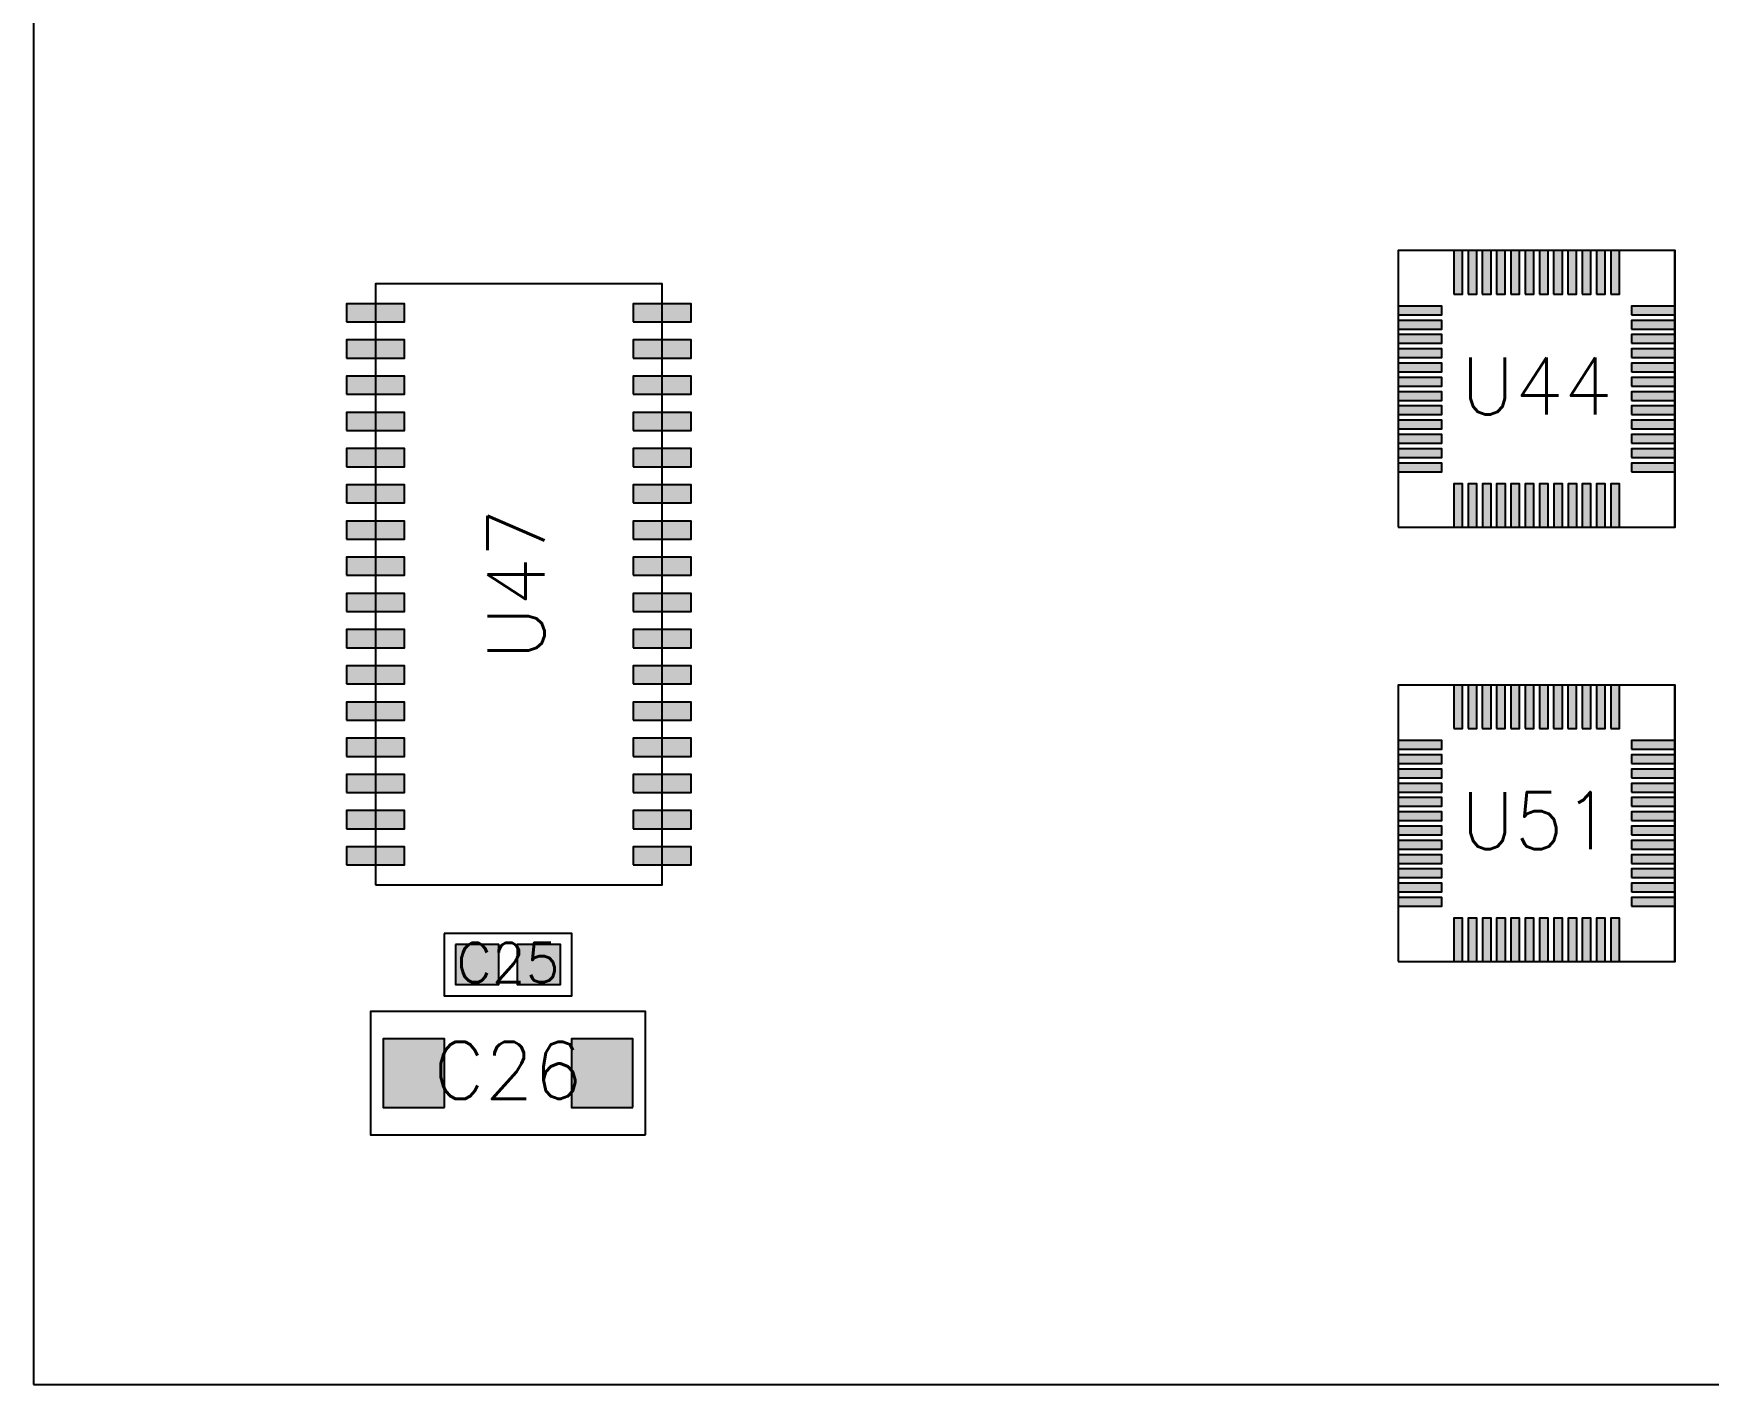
# Model space of a CAD drawing. Header units: millimetres. Extents: x 0 to 245, y 0 to 220.
# Drawn here: x 0 to 58.7, y 0 to 47.4 of the extents above; entities that cross this region are included whole.
import ezdxf

# ---------------------------------------------------------------- set-up
doc = ezdxf.new("R2010")
doc.units = ezdxf.units.MM
for name, color, linetype in [('Board', 255, 'Continuous'), ('PcbOutLine', 255, 'Continuous'), ('T_SMDOutline_InBom', 5, 'Continuous'), ('T_SMDText_InBom', 8, 'Continuous'), ('Top-InBomParts-SMD-0', 10, 'Continuous'), ('Top-InBomSMDPins-all', 5, 'Continuous'), ('Top-InBomSMDPinsPad-all', 5, 'Continuous')]:
    doc.layers.add(name, color=color, linetype=linetype)
doc.styles.get("Standard").update_dxf_attribs({"font": 'txt', "bigfont": 'gbcbig.shx'})

msp = doc.modelspace()

# ---------------------------------------------------------------- hatches: boundary and pattern name
at = {"layer": 'Top-InBomSMDPinsPad-all'}
for points in [[(49.7995, 38.2521), (50.1043, 38.2521), (50.1043, 39.7761), (49.7995, 39.7761), (49.7995, 38.2521)], [(50.2999, 38.2521), (50.6047, 38.2521), (50.6047, 39.7761), (50.2999, 39.7761), (50.2999, 38.2521)], [(50.8003, 38.2521), (51.1051, 38.2521), (51.1051, 39.7761), (50.8003, 39.7761), (50.8003, 38.2521)], [(51.3006, 38.2521), (51.6054, 38.2521), (51.6054, 39.7761), (51.3006, 39.7761), (51.3006, 38.2521)], [(51.801, 38.2521), (52.1058, 38.2521), (52.1058, 39.7761), (51.801, 39.7761), (51.801, 38.2521)], [(52.3014, 38.2521), (52.6062, 38.2521), (52.6062, 39.7761), (52.3014, 39.7761), (52.3014, 38.2521)], [(52.8013, 38.2521), (53.1061, 38.2521), (53.1061, 39.7761), (52.8013, 39.7761), (52.8013, 38.2521)], [(53.3016, 38.2521), (53.6064, 38.2521), (53.6064, 39.7761), (53.3016, 39.7761), (53.3016, 38.2521)], [(53.802, 38.2521), (54.1068, 38.2521), (54.1068, 39.7761), (53.802, 39.7761), (53.802, 38.2521)], [(54.3024, 38.2521), (54.6072, 38.2521), (54.6072, 39.7761), (54.3024, 39.7761), (54.3024, 38.2521)], [(54.8028, 38.2521), (55.1076, 38.2521), (55.1076, 39.7761), (54.8028, 39.7761), (54.8028, 38.2521)], [(55.3032, 38.2521), (55.608, 38.2521), (55.608, 39.7761), (55.3032, 39.7761), (55.3032, 38.2521)], [(10.9731, 37.2742), (13.0051, 37.2742), (13.0051, 37.9092), (10.9731, 37.9092), (10.9731, 37.2742)], [(21.0309, 37.2742), (23.0629, 37.2742), (23.0629, 37.9092), (21.0309, 37.9092), (21.0309, 37.2742)], [(47.8539, 37.5232), (49.3779, 37.5232), (49.3779, 37.828), (47.8539, 37.828), (47.8539, 37.5232)], [(56.0321, 37.5232), (57.5561, 37.5232), (57.5561, 37.828), (56.0321, 37.828), (56.0321, 37.5232)], [(47.8539, 37.0228), (49.3779, 37.0228), (49.3779, 37.3276), (47.8539, 37.3276), (47.8539, 37.0228)], [(56.0321, 37.0228), (57.5561, 37.0228), (57.5561, 37.3276), (56.0321, 37.3276), (56.0321, 37.0228)], [(10.9731, 36.0042), (13.0051, 36.0042), (13.0051, 36.6392), (10.9731, 36.6392), (10.9731, 36.0042)], [(21.0309, 36.0042), (23.0629, 36.0042), (23.0629, 36.6392), (21.0309, 36.6392), (21.0309, 36.0042)], [(47.8539, 36.5224), (49.3779, 36.5224), (49.3779, 36.8272), (47.8539, 36.8272), (47.8539, 36.5224)], [(56.0321, 36.5224), (57.5561, 36.5224), (57.5561, 36.8272), (56.0321, 36.8272), (56.0321, 36.5224)], [(47.8539, 36.022), (49.3779, 36.022), (49.3779, 36.3268), (47.8539, 36.3268), (47.8539, 36.022)], [(47.8539, 35.5216), (49.3779, 35.5216), (49.3779, 35.8264), (47.8539, 35.8264), (47.8539, 35.5216)], [(56.0321, 36.022), (57.5561, 36.022), (57.5561, 36.3268), (56.0321, 36.3268), (56.0321, 36.022)], [(56.0321, 35.5216), (57.5561, 35.5216), (57.5561, 35.8264), (56.0321, 35.8264), (56.0321, 35.5216)], [(10.9731, 34.7342), (13.0051, 34.7342), (13.0051, 35.3692), (10.9731, 35.3692), (10.9731, 34.7342)], [(21.0309, 34.7342), (23.0629, 34.7342), (23.0629, 35.3692), (21.0309, 35.3692), (21.0309, 34.7342)], [(47.8539, 35.0213), (49.3779, 35.0213), (49.3779, 35.3261), (47.8539, 35.3261), (47.8539, 35.0213)], [(56.0321, 35.0213), (57.5561, 35.0213), (57.5561, 35.3261), (56.0321, 35.3261), (56.0321, 35.0213)], [(47.8539, 34.5214), (49.3779, 34.5214), (49.3779, 34.8262), (47.8539, 34.8262), (47.8539, 34.5214)], [(56.0321, 34.5214), (57.5561, 34.5214), (57.5561, 34.8262), (56.0321, 34.8262), (56.0321, 34.5214)], [(10.9731, 33.4642), (13.0051, 33.4642), (13.0051, 34.0992), (10.9731, 34.0992), (10.9731, 33.4642)], [(21.0309, 33.4642), (23.0629, 33.4642), (23.0629, 34.0992), (21.0309, 34.0992), (21.0309, 33.4642)], [(47.8539, 34.021), (49.3779, 34.021), (49.3779, 34.3258), (47.8539, 34.3258), (47.8539, 34.021)], [(56.0321, 34.021), (57.5561, 34.021), (57.5561, 34.3258), (56.0321, 34.3258), (56.0321, 34.021)], [(47.8539, 33.5206), (49.3779, 33.5206), (49.3779, 33.8254), (47.8539, 33.8254), (47.8539, 33.5206)], [(56.0321, 33.5206), (57.5561, 33.5206), (57.5561, 33.8254), (56.0321, 33.8254), (56.0321, 33.5206)], [(47.8539, 33.0203), (49.3779, 33.0203), (49.3779, 33.3251), (47.8539, 33.3251), (47.8539, 33.0203)], [(56.0321, 33.0203), (57.5561, 33.0203), (57.5561, 33.3251), (56.0321, 33.3251), (56.0321, 33.0203)], [(10.9731, 32.1942), (13.0051, 32.1942), (13.0051, 32.8292), (10.9731, 32.8292), (10.9731, 32.1942)], [(21.0309, 32.1942), (23.0629, 32.1942), (23.0629, 32.8292), (21.0309, 32.8292), (21.0309, 32.1942)], [(47.8539, 32.5199), (49.3779, 32.5199), (49.3779, 32.8247), (47.8539, 32.8247), (47.8539, 32.5199)], [(47.8539, 32.0195), (49.3779, 32.0195), (49.3779, 32.3243), (47.8539, 32.3243), (47.8539, 32.0195)], [(56.0321, 32.5199), (57.5561, 32.5199), (57.5561, 32.8247), (56.0321, 32.8247), (56.0321, 32.5199)], [(56.0321, 32.0195), (57.5561, 32.0195), (57.5561, 32.3243), (56.0321, 32.3243), (56.0321, 32.0195)], [(10.9731, 30.9242), (13.0051, 30.9242), (13.0051, 31.5592), (10.9731, 31.5592), (10.9731, 30.9242)], [(21.0309, 30.9242), (23.0629, 30.9242), (23.0629, 31.5592), (21.0309, 31.5592), (21.0309, 30.9242)], [(49.802, 30.0739), (50.1068, 30.0739), (50.1068, 31.5979), (49.802, 31.5979), (49.802, 30.0739)], [(50.3024, 30.0739), (50.6072, 30.0739), (50.6072, 31.5979), (50.3024, 31.5979), (50.3024, 30.0739)], [(50.8028, 30.0739), (51.1076, 30.0739), (51.1076, 31.5979), (50.8028, 31.5979), (50.8028, 30.0739)], [(51.3032, 30.0739), (51.608, 30.0739), (51.608, 31.5979), (51.3032, 31.5979), (51.3032, 30.0739)], [(51.8036, 30.0739), (52.1084, 30.0739), (52.1084, 31.5979), (51.8036, 31.5979), (51.8036, 30.0739)], [(52.3039, 30.0739), (52.6087, 30.0739), (52.6087, 31.5979), (52.3039, 31.5979), (52.3039, 30.0739)], [(52.8038, 30.0739), (53.1086, 30.0739), (53.1086, 31.5979), (52.8038, 31.5979), (52.8038, 30.0739)], [(53.3042, 30.0739), (53.609, 30.0739), (53.609, 31.5979), (53.3042, 31.5979), (53.3042, 30.0739)], [(53.8046, 30.0739), (54.1094, 30.0739), (54.1094, 31.5979), (53.8046, 31.5979), (53.8046, 30.0739)], [(54.3049, 30.0739), (54.6097, 30.0739), (54.6097, 31.5979), (54.3049, 31.5979), (54.3049, 30.0739)], [(54.8053, 30.0739), (55.1101, 30.0739), (55.1101, 31.5979), (54.8053, 31.5979), (54.8053, 30.0739)], [(55.3057, 30.0739), (55.6105, 30.0739), (55.6105, 31.5979), (55.3057, 31.5979), (55.3057, 30.0739)], [(10.9731, 29.6542), (13.0051, 29.6542), (13.0051, 30.2892), (10.9731, 30.2892), (10.9731, 29.6542)], [(21.0309, 29.6542), (23.0629, 29.6542), (23.0629, 30.2892), (21.0309, 30.2892), (21.0309, 29.6542)], [(10.9731, 28.3842), (13.0051, 28.3842), (13.0051, 29.0192), (10.9731, 29.0192), (10.9731, 28.3842)], [(21.0309, 28.3842), (23.0629, 28.3842), (23.0629, 29.0192), (21.0309, 29.0192), (21.0309, 28.3842)], [(10.9731, 27.1148), (13.0051, 27.1148), (13.0051, 27.7498), (10.9731, 27.7498), (10.9731, 27.1148)], [(21.0309, 27.1148), (23.0629, 27.1148), (23.0629, 27.7498), (21.0309, 27.7498), (21.0309, 27.1148)], [(10.9731, 25.8448), (13.0051, 25.8448), (13.0051, 26.4798), (10.9731, 26.4798), (10.9731, 25.8448)], [(21.0309, 25.8448), (23.0629, 25.8448), (23.0629, 26.4798), (21.0309, 26.4798), (21.0309, 25.8448)], [(10.9731, 24.5748), (13.0051, 24.5748), (13.0051, 25.2098), (10.9731, 25.2098), (10.9731, 24.5748)], [(21.0309, 24.5748), (23.0629, 24.5748), (23.0629, 25.2098), (21.0309, 25.2098), (21.0309, 24.5748)], [(49.7995, 23.0121), (50.1043, 23.0121), (50.1043, 24.5361), (49.7995, 24.5361), (49.7995, 23.0121)], [(50.2999, 23.0121), (50.6047, 23.0121), (50.6047, 24.5361), (50.2999, 24.5361), (50.2999, 23.0121)], [(50.8003, 23.0121), (51.1051, 23.0121), (51.1051, 24.5361), (50.8003, 24.5361), (50.8003, 23.0121)], [(51.3006, 23.0121), (51.6054, 23.0121), (51.6054, 24.5361), (51.3006, 24.5361), (51.3006, 23.0121)], [(51.801, 23.0121), (52.1058, 23.0121), (52.1058, 24.5361), (51.801, 24.5361), (51.801, 23.0121)], [(52.3014, 23.0121), (52.6062, 23.0121), (52.6062, 24.5361), (52.3014, 24.5361), (52.3014, 23.0121)], [(52.8013, 23.0121), (53.1061, 23.0121), (53.1061, 24.5361), (52.8013, 24.5361), (52.8013, 23.0121)], [(53.3016, 23.0121), (53.6064, 23.0121), (53.6064, 24.5361), (53.3016, 24.5361), (53.3016, 23.0121)], [(53.802, 23.0121), (54.1068, 23.0121), (54.1068, 24.5361), (53.802, 24.5361), (53.802, 23.0121)], [(54.3024, 23.0121), (54.6072, 23.0121), (54.6072, 24.5361), (54.3024, 24.5361), (54.3024, 23.0121)], [(54.8028, 23.0121), (55.1076, 23.0121), (55.1076, 24.5361), (54.8028, 24.5361), (54.8028, 23.0121)], [(55.3032, 23.0121), (55.608, 23.0121), (55.608, 24.5361), (55.3032, 24.5361), (55.3032, 23.0121)], [(10.9731, 23.3048), (13.0051, 23.3048), (13.0051, 23.9398), (10.9731, 23.9398), (10.9731, 23.3048)], [(21.0309, 23.3048), (23.0629, 23.3048), (23.0629, 23.9398), (21.0309, 23.9398), (21.0309, 23.3048)], [(10.9731, 22.0348), (13.0051, 22.0348), (13.0051, 22.6698), (10.9731, 22.6698), (10.9731, 22.0348)], [(21.0309, 22.0348), (23.0629, 22.0348), (23.0629, 22.6698), (21.0309, 22.6698), (21.0309, 22.0348)], [(47.8539, 22.2832), (49.3779, 22.2832), (49.3779, 22.588), (47.8539, 22.588), (47.8539, 22.2832)], [(56.0321, 22.2832), (57.5561, 22.2832), (57.5561, 22.588), (56.0321, 22.588), (56.0321, 22.2832)], [(47.8539, 21.7828), (49.3779, 21.7828), (49.3779, 22.0876), (47.8539, 22.0876), (47.8539, 21.7828)], [(56.0321, 21.7828), (57.5561, 21.7828), (57.5561, 22.0876), (56.0321, 22.0876), (56.0321, 21.7828)], [(10.9731, 20.7648), (13.0051, 20.7648), (13.0051, 21.3998), (10.9731, 21.3998), (10.9731, 20.7648)], [(21.0309, 20.7648), (23.0629, 20.7648), (23.0629, 21.3998), (21.0309, 21.3998), (21.0309, 20.7648)], [(47.8539, 21.2824), (49.3779, 21.2824), (49.3779, 21.5872), (47.8539, 21.5872), (47.8539, 21.2824)], [(56.0321, 21.2824), (57.5561, 21.2824), (57.5561, 21.5872), (56.0321, 21.5872), (56.0321, 21.2824)], [(47.8539, 20.782), (49.3779, 20.782), (49.3779, 21.0868), (47.8539, 21.0868), (47.8539, 20.782)], [(47.8539, 20.2816), (49.3779, 20.2816), (49.3779, 20.5864), (47.8539, 20.5864), (47.8539, 20.2816)], [(56.0321, 20.782), (57.5561, 20.782), (57.5561, 21.0868), (56.0321, 21.0868), (56.0321, 20.782)], [(56.0321, 20.2816), (57.5561, 20.2816), (57.5561, 20.5864), (56.0321, 20.5864), (56.0321, 20.2816)], [(10.9731, 19.4948), (13.0051, 19.4948), (13.0051, 20.1298), (10.9731, 20.1298), (10.9731, 19.4948)], [(21.0309, 19.4948), (23.0629, 19.4948), (23.0629, 20.1298), (21.0309, 20.1298), (21.0309, 19.4948)], [(47.8539, 19.7813), (49.3779, 19.7813), (49.3779, 20.0861), (47.8539, 20.0861), (47.8539, 19.7813)], [(56.0321, 19.7813), (57.5561, 19.7813), (57.5561, 20.0861), (56.0321, 20.0861), (56.0321, 19.7813)], [(47.8539, 19.2814), (49.3779, 19.2814), (49.3779, 19.5862), (47.8539, 19.5862), (47.8539, 19.2814)], [(56.0321, 19.2814), (57.5561, 19.2814), (57.5561, 19.5862), (56.0321, 19.5862), (56.0321, 19.2814)], [(10.9731, 18.2248), (13.0051, 18.2248), (13.0051, 18.8598), (10.9731, 18.8598), (10.9731, 18.2248)], [(21.0309, 18.2248), (23.0629, 18.2248), (23.0629, 18.8598), (21.0309, 18.8598), (21.0309, 18.2248)], [(47.8539, 18.781), (49.3779, 18.781), (49.3779, 19.0858), (47.8539, 19.0858), (47.8539, 18.781)], [(56.0321, 18.781), (57.5561, 18.781), (57.5561, 19.0858), (56.0321, 19.0858), (56.0321, 18.781)], [(47.8539, 18.2806), (49.3779, 18.2806), (49.3779, 18.5854), (47.8539, 18.5854), (47.8539, 18.2806)], [(56.0321, 18.2806), (57.5561, 18.2806), (57.5561, 18.5854), (56.0321, 18.5854), (56.0321, 18.2806)], [(47.8539, 17.7803), (49.3779, 17.7803), (49.3779, 18.0851), (47.8539, 18.0851), (47.8539, 17.7803)], [(56.0321, 17.7803), (57.5561, 17.7803), (57.5561, 18.0851), (56.0321, 18.0851), (56.0321, 17.7803)], [(47.8539, 17.2799), (49.3779, 17.2799), (49.3779, 17.5847), (47.8539, 17.5847), (47.8539, 17.2799)], [(47.8539, 16.7795), (49.3779, 16.7795), (49.3779, 17.0843), (47.8539, 17.0843), (47.8539, 16.7795)], [(56.0321, 17.2799), (57.5561, 17.2799), (57.5561, 17.5847), (56.0321, 17.5847), (56.0321, 17.2799)], [(56.0321, 16.7795), (57.5561, 16.7795), (57.5561, 17.0843), (56.0321, 17.0843), (56.0321, 16.7795)], [(49.802, 14.8339), (50.1068, 14.8339), (50.1068, 16.3579), (49.802, 16.3579), (49.802, 14.8339)], [(50.3024, 14.8339), (50.6072, 14.8339), (50.6072, 16.3579), (50.3024, 16.3579), (50.3024, 14.8339)], [(50.8028, 14.8339), (51.1076, 14.8339), (51.1076, 16.3579), (50.8028, 16.3579), (50.8028, 14.8339)], [(51.3032, 14.8339), (51.608, 14.8339), (51.608, 16.3579), (51.3032, 16.3579), (51.3032, 14.8339)], [(51.8036, 14.8339), (52.1084, 14.8339), (52.1084, 16.3579), (51.8036, 16.3579), (51.8036, 14.8339)], [(52.3039, 14.8339), (52.6087, 14.8339), (52.6087, 16.3579), (52.3039, 16.3579), (52.3039, 14.8339)], [(52.8038, 14.8339), (53.1086, 14.8339), (53.1086, 16.3579), (52.8038, 16.3579), (52.8038, 14.8339)], [(53.3042, 14.8339), (53.609, 14.8339), (53.609, 16.3579), (53.3042, 16.3579), (53.3042, 14.8339)], [(53.8046, 14.8339), (54.1094, 14.8339), (54.1094, 16.3579), (53.8046, 16.3579), (53.8046, 14.8339)], [(54.3049, 14.8339), (54.6097, 14.8339), (54.6097, 16.3579), (54.3049, 16.3579), (54.3049, 14.8339)], [(54.8053, 14.8339), (55.1101, 14.8339), (55.1101, 16.3579), (54.8053, 16.3579), (54.8053, 14.8339)], [(55.3057, 14.8339), (55.6105, 14.8339), (55.6105, 16.3579), (55.3057, 16.3579), (55.3057, 14.8339)], [(14.7955, 15.4302), (14.7955, 14.0332), (16.3195, 14.0332), (16.3195, 15.4302), (14.7955, 15.4302)], [(16.9542, 15.4302), (16.9542, 14.0332), (18.4782, 14.0332), (18.4782, 15.4302), (16.9542, 15.4302)], [(14.4145, 9.7155), (14.4145, 12.1285), (12.2555, 12.1285), (12.2555, 9.7155), (14.4145, 9.7155)], [(21.0182, 9.7155), (21.0182, 12.1285), (18.8592, 12.1285), (18.8592, 9.7155), (21.0182, 9.7155)]]:
    msp.add_hatch(color=256, dxfattribs=at).paths.add_polyline_path(points, flags=0)

# ---------------------------------------------------------------- linework, layer by layer
at = {"layer": 'Board'}
msp.add_lwpolyline([(0, 0), (245.11, 0), (245.11, 219.71), (0, 219.71), (0, 0)], dxfattribs=at)
at = {"layer": 'PcbOutLine', "const_width": 0.000762}
for points in [[(0, 0), (0, 219.7095)], [(245.1095, 0), (0, 0)]]:
    msp.add_lwpolyline(points, dxfattribs=at)
at = {"layer": 'PcbOutLine', "const_width": 0.000381}
msp.add_lwpolyline([(-0.0002, 0, 1), (0.0002, 0, 1)], format="xyb", close=True, dxfattribs=at)
msp.add_lwpolyline([(-0.0002, 0, 1), (0.0002, 0, 1)], format="xyb", close=True, dxfattribs=at)
at = {"layer": 'T_SMDOutline_InBom'}
for points in [[(47.8536, 30.0736), (57.5561, 30.0736), (57.5561, 39.7761), (47.8536, 39.7761), (47.8536, 30.0736)], [(11.9888, 17.526), (22.0469, 17.526), (22.0469, 38.6077), (11.9888, 38.6077), (11.9888, 17.526)], [(47.8536, 14.8336), (57.5561, 14.8336), (57.5561, 24.5361), (47.8536, 24.5361), (47.8536, 14.8336)], [(14.4018, 15.8239), (14.4018, 13.6395), (18.8719, 13.6395), (18.8719, 15.8239), (14.4018, 15.8239)], [(21.4627, 8.763), (21.4627, 13.081), (11.811, 13.081), (11.811, 8.763), (21.4627, 8.763)]]:
    msp.add_lwpolyline(points, dxfattribs=at)
at = {"layer": 'Top-InBomParts-SMD-0'}
for points in [[(47.8536, 30.0736), (57.5564, 30.0736), (57.5564, 39.7764), (47.8536, 39.7764), (47.8536, 30.0736)], [(11.9888, 17.526), (22.0472, 17.526), (22.0472, 38.608), (11.9888, 38.608), (11.9888, 17.526)], [(47.8536, 14.8336), (57.5564, 14.8336), (57.5564, 24.5364), (47.8536, 24.5364), (47.8536, 14.8336)], [(14.4018, 15.8239), (14.4018, 13.6395), (18.8722, 13.6395), (18.8722, 15.8239), (14.4018, 15.8239)], [(21.4627, 8.763), (21.4627, 13.081), (11.8107, 13.081), (11.8107, 8.763), (21.4627, 8.763)]]:
    msp.add_lwpolyline(points, dxfattribs=at)
at = {"layer": 'Top-InBomSMDPins-all'}
for points in [[(49.7995, 38.2521), (50.1043, 38.2521), (50.1043, 39.7761), (49.7995, 39.7761), (49.7995, 38.2521)], [(50.2999, 38.2521), (50.6047, 38.2521), (50.6047, 39.7761), (50.2999, 39.7761), (50.2999, 38.2521)], [(50.8003, 38.2521), (51.1051, 38.2521), (51.1051, 39.7761), (50.8003, 39.7761), (50.8003, 38.2521)], [(51.3006, 38.2521), (51.6054, 38.2521), (51.6054, 39.7761), (51.3006, 39.7761), (51.3006, 38.2521)], [(51.801, 38.2521), (52.1058, 38.2521), (52.1058, 39.7761), (51.801, 39.7761), (51.801, 38.2521)], [(52.3014, 38.2521), (52.6062, 38.2521), (52.6062, 39.7761), (52.3014, 39.7761), (52.3014, 38.2521)], [(52.8013, 38.2521), (53.1061, 38.2521), (53.1061, 39.7761), (52.8013, 39.7761), (52.8013, 38.2521)], [(53.3016, 38.2521), (53.6064, 38.2521), (53.6064, 39.7761), (53.3016, 39.7761), (53.3016, 38.2521)], [(53.802, 38.2521), (54.1068, 38.2521), (54.1068, 39.7761), (53.802, 39.7761), (53.802, 38.2521)], [(54.3024, 38.2521), (54.6072, 38.2521), (54.6072, 39.7761), (54.3024, 39.7761), (54.3024, 38.2521)], [(54.8028, 38.2521), (55.1076, 38.2521), (55.1076, 39.7761), (54.8028, 39.7761), (54.8028, 38.2521)], [(55.3032, 38.2521), (55.608, 38.2521), (55.608, 39.7761), (55.3032, 39.7761), (55.3032, 38.2521)], [(10.9731, 37.2742), (13.0051, 37.2742), (13.0051, 37.9092), (10.9731, 37.9092), (10.9731, 37.2742)], [(21.0309, 37.2742), (23.0629, 37.2742), (23.0629, 37.9092), (21.0309, 37.9092), (21.0309, 37.2742)], [(47.8539, 37.5232), (49.3779, 37.5232), (49.3779, 37.828), (47.8539, 37.828), (47.8539, 37.5232)], [(56.0321, 37.5232), (57.5561, 37.5232), (57.5561, 37.828), (56.0321, 37.828), (56.0321, 37.5232)], [(47.8539, 37.0228), (49.3779, 37.0228), (49.3779, 37.3276), (47.8539, 37.3276), (47.8539, 37.0228)], [(56.0321, 37.0228), (57.5561, 37.0228), (57.5561, 37.3276), (56.0321, 37.3276), (56.0321, 37.0228)], [(10.9731, 36.0042), (13.0051, 36.0042), (13.0051, 36.6392), (10.9731, 36.6392), (10.9731, 36.0042)], [(21.0309, 36.0042), (23.0629, 36.0042), (23.0629, 36.6392), (21.0309, 36.6392), (21.0309, 36.0042)], [(47.8539, 36.5224), (49.3779, 36.5224), (49.3779, 36.8272), (47.8539, 36.8272), (47.8539, 36.5224)], [(56.0321, 36.5224), (57.5561, 36.5224), (57.5561, 36.8272), (56.0321, 36.8272), (56.0321, 36.5224)], [(47.8539, 36.022), (49.3779, 36.022), (49.3779, 36.3268), (47.8539, 36.3268), (47.8539, 36.022)], [(47.8539, 35.5216), (49.3779, 35.5216), (49.3779, 35.8264), (47.8539, 35.8264), (47.8539, 35.5216)], [(56.0321, 36.022), (57.5561, 36.022), (57.5561, 36.3268), (56.0321, 36.3268), (56.0321, 36.022)], [(56.0321, 35.5216), (57.5561, 35.5216), (57.5561, 35.8264), (56.0321, 35.8264), (56.0321, 35.5216)], [(10.9731, 34.7342), (13.0051, 34.7342), (13.0051, 35.3692), (10.9731, 35.3692), (10.9731, 34.7342)], [(21.0309, 34.7342), (23.0629, 34.7342), (23.0629, 35.3692), (21.0309, 35.3692), (21.0309, 34.7342)], [(47.8539, 35.0213), (49.3779, 35.0213), (49.3779, 35.3261), (47.8539, 35.3261), (47.8539, 35.0213)], [(56.0321, 35.0213), (57.5561, 35.0213), (57.5561, 35.3261), (56.0321, 35.3261), (56.0321, 35.0213)], [(47.8539, 34.5214), (49.3779, 34.5214), (49.3779, 34.8262), (47.8539, 34.8262), (47.8539, 34.5214)], [(56.0321, 34.5214), (57.5561, 34.5214), (57.5561, 34.8262), (56.0321, 34.8262), (56.0321, 34.5214)], [(10.9731, 33.4642), (13.0051, 33.4642), (13.0051, 34.0992), (10.9731, 34.0992), (10.9731, 33.4642)], [(21.0309, 33.4642), (23.0629, 33.4642), (23.0629, 34.0992), (21.0309, 34.0992), (21.0309, 33.4642)], [(47.8539, 34.021), (49.3779, 34.021), (49.3779, 34.3258), (47.8539, 34.3258), (47.8539, 34.021)], [(56.0321, 34.021), (57.5561, 34.021), (57.5561, 34.3258), (56.0321, 34.3258), (56.0321, 34.021)], [(47.8539, 33.5206), (49.3779, 33.5206), (49.3779, 33.8254), (47.8539, 33.8254), (47.8539, 33.5206)], [(56.0321, 33.5206), (57.5561, 33.5206), (57.5561, 33.8254), (56.0321, 33.8254), (56.0321, 33.5206)], [(47.8539, 33.0203), (49.3779, 33.0203), (49.3779, 33.3251), (47.8539, 33.3251), (47.8539, 33.0203)], [(56.0321, 33.0203), (57.5561, 33.0203), (57.5561, 33.3251), (56.0321, 33.3251), (56.0321, 33.0203)], [(10.9731, 32.1942), (13.0051, 32.1942), (13.0051, 32.8292), (10.9731, 32.8292), (10.9731, 32.1942)], [(21.0309, 32.1942), (23.0629, 32.1942), (23.0629, 32.8292), (21.0309, 32.8292), (21.0309, 32.1942)], [(47.8539, 32.5199), (49.3779, 32.5199), (49.3779, 32.8247), (47.8539, 32.8247), (47.8539, 32.5199)], [(47.8539, 32.0195), (49.3779, 32.0195), (49.3779, 32.3243), (47.8539, 32.3243), (47.8539, 32.0195)], [(56.0321, 32.5199), (57.5561, 32.5199), (57.5561, 32.8247), (56.0321, 32.8247), (56.0321, 32.5199)], [(56.0321, 32.0195), (57.5561, 32.0195), (57.5561, 32.3243), (56.0321, 32.3243), (56.0321, 32.0195)], [(10.9731, 30.9242), (13.0051, 30.9242), (13.0051, 31.5592), (10.9731, 31.5592), (10.9731, 30.9242)], [(21.0309, 30.9242), (23.0629, 30.9242), (23.0629, 31.5592), (21.0309, 31.5592), (21.0309, 30.9242)], [(49.802, 30.0739), (50.1068, 30.0739), (50.1068, 31.5979), (49.802, 31.5979), (49.802, 30.0739)], [(50.3024, 30.0739), (50.6072, 30.0739), (50.6072, 31.5979), (50.3024, 31.5979), (50.3024, 30.0739)], [(50.8028, 30.0739), (51.1076, 30.0739), (51.1076, 31.5979), (50.8028, 31.5979), (50.8028, 30.0739)], [(51.3032, 30.0739), (51.608, 30.0739), (51.608, 31.5979), (51.3032, 31.5979), (51.3032, 30.0739)], [(51.8036, 30.0739), (52.1084, 30.0739), (52.1084, 31.5979), (51.8036, 31.5979), (51.8036, 30.0739)], [(52.3039, 30.0739), (52.6087, 30.0739), (52.6087, 31.5979), (52.3039, 31.5979), (52.3039, 30.0739)], [(52.8038, 30.0739), (53.1086, 30.0739), (53.1086, 31.5979), (52.8038, 31.5979), (52.8038, 30.0739)], [(53.3042, 30.0739), (53.609, 30.0739), (53.609, 31.5979), (53.3042, 31.5979), (53.3042, 30.0739)], [(53.8046, 30.0739), (54.1094, 30.0739), (54.1094, 31.5979), (53.8046, 31.5979), (53.8046, 30.0739)], [(54.3049, 30.0739), (54.6097, 30.0739), (54.6097, 31.5979), (54.3049, 31.5979), (54.3049, 30.0739)], [(54.8053, 30.0739), (55.1101, 30.0739), (55.1101, 31.5979), (54.8053, 31.5979), (54.8053, 30.0739)], [(55.3057, 30.0739), (55.6105, 30.0739), (55.6105, 31.5979), (55.3057, 31.5979), (55.3057, 30.0739)], [(10.9731, 29.6542), (13.0051, 29.6542), (13.0051, 30.2892), (10.9731, 30.2892), (10.9731, 29.6542)], [(21.0309, 29.6542), (23.0629, 29.6542), (23.0629, 30.2892), (21.0309, 30.2892), (21.0309, 29.6542)], [(10.9731, 28.3842), (13.0051, 28.3842), (13.0051, 29.0192), (10.9731, 29.0192), (10.9731, 28.3842)], [(21.0309, 28.3842), (23.0629, 28.3842), (23.0629, 29.0192), (21.0309, 29.0192), (21.0309, 28.3842)], [(10.9731, 27.1148), (13.0051, 27.1148), (13.0051, 27.7498), (10.9731, 27.7498), (10.9731, 27.1148)], [(21.0309, 27.1148), (23.0629, 27.1148), (23.0629, 27.7498), (21.0309, 27.7498), (21.0309, 27.1148)], [(10.9731, 25.8448), (13.0051, 25.8448), (13.0051, 26.4798), (10.9731, 26.4798), (10.9731, 25.8448)], [(21.0309, 25.8448), (23.0629, 25.8448), (23.0629, 26.4798), (21.0309, 26.4798), (21.0309, 25.8448)], [(10.9731, 24.5748), (13.0051, 24.5748), (13.0051, 25.2098), (10.9731, 25.2098), (10.9731, 24.5748)], [(21.0309, 24.5748), (23.0629, 24.5748), (23.0629, 25.2098), (21.0309, 25.2098), (21.0309, 24.5748)], [(49.7995, 23.0121), (50.1043, 23.0121), (50.1043, 24.5361), (49.7995, 24.5361), (49.7995, 23.0121)], [(50.2999, 23.0121), (50.6047, 23.0121), (50.6047, 24.5361), (50.2999, 24.5361), (50.2999, 23.0121)], [(50.8003, 23.0121), (51.1051, 23.0121), (51.1051, 24.5361), (50.8003, 24.5361), (50.8003, 23.0121)], [(51.3006, 23.0121), (51.6054, 23.0121), (51.6054, 24.5361), (51.3006, 24.5361), (51.3006, 23.0121)], [(51.801, 23.0121), (52.1058, 23.0121), (52.1058, 24.5361), (51.801, 24.5361), (51.801, 23.0121)], [(52.3014, 23.0121), (52.6062, 23.0121), (52.6062, 24.5361), (52.3014, 24.5361), (52.3014, 23.0121)], [(52.8013, 23.0121), (53.1061, 23.0121), (53.1061, 24.5361), (52.8013, 24.5361), (52.8013, 23.0121)], [(53.3016, 23.0121), (53.6064, 23.0121), (53.6064, 24.5361), (53.3016, 24.5361), (53.3016, 23.0121)], [(53.802, 23.0121), (54.1068, 23.0121), (54.1068, 24.5361), (53.802, 24.5361), (53.802, 23.0121)], [(54.3024, 23.0121), (54.6072, 23.0121), (54.6072, 24.5361), (54.3024, 24.5361), (54.3024, 23.0121)], [(54.8028, 23.0121), (55.1076, 23.0121), (55.1076, 24.5361), (54.8028, 24.5361), (54.8028, 23.0121)], [(55.3032, 23.0121), (55.608, 23.0121), (55.608, 24.5361), (55.3032, 24.5361), (55.3032, 23.0121)], [(10.9731, 23.3048), (13.0051, 23.3048), (13.0051, 23.9398), (10.9731, 23.9398), (10.9731, 23.3048)], [(21.0309, 23.3048), (23.0629, 23.3048), (23.0629, 23.9398), (21.0309, 23.9398), (21.0309, 23.3048)], [(10.9731, 22.0348), (13.0051, 22.0348), (13.0051, 22.6698), (10.9731, 22.6698), (10.9731, 22.0348)], [(21.0309, 22.0348), (23.0629, 22.0348), (23.0629, 22.6698), (21.0309, 22.6698), (21.0309, 22.0348)], [(47.8539, 22.2832), (49.3779, 22.2832), (49.3779, 22.588), (47.8539, 22.588), (47.8539, 22.2832)], [(56.0321, 22.2832), (57.5561, 22.2832), (57.5561, 22.588), (56.0321, 22.588), (56.0321, 22.2832)], [(47.8539, 21.7828), (49.3779, 21.7828), (49.3779, 22.0876), (47.8539, 22.0876), (47.8539, 21.7828)], [(56.0321, 21.7828), (57.5561, 21.7828), (57.5561, 22.0876), (56.0321, 22.0876), (56.0321, 21.7828)], [(10.9731, 20.7648), (13.0051, 20.7648), (13.0051, 21.3998), (10.9731, 21.3998), (10.9731, 20.7648)], [(21.0309, 20.7648), (23.0629, 20.7648), (23.0629, 21.3998), (21.0309, 21.3998), (21.0309, 20.7648)], [(47.8539, 21.2824), (49.3779, 21.2824), (49.3779, 21.5872), (47.8539, 21.5872), (47.8539, 21.2824)], [(56.0321, 21.2824), (57.5561, 21.2824), (57.5561, 21.5872), (56.0321, 21.5872), (56.0321, 21.2824)], [(47.8539, 20.782), (49.3779, 20.782), (49.3779, 21.0868), (47.8539, 21.0868), (47.8539, 20.782)], [(47.8539, 20.2816), (49.3779, 20.2816), (49.3779, 20.5864), (47.8539, 20.5864), (47.8539, 20.2816)], [(56.0321, 20.782), (57.5561, 20.782), (57.5561, 21.0868), (56.0321, 21.0868), (56.0321, 20.782)], [(56.0321, 20.2816), (57.5561, 20.2816), (57.5561, 20.5864), (56.0321, 20.5864), (56.0321, 20.2816)], [(10.9731, 19.4948), (13.0051, 19.4948), (13.0051, 20.1298), (10.9731, 20.1298), (10.9731, 19.4948)], [(21.0309, 19.4948), (23.0629, 19.4948), (23.0629, 20.1298), (21.0309, 20.1298), (21.0309, 19.4948)], [(47.8539, 19.7813), (49.3779, 19.7813), (49.3779, 20.0861), (47.8539, 20.0861), (47.8539, 19.7813)], [(56.0321, 19.7813), (57.5561, 19.7813), (57.5561, 20.0861), (56.0321, 20.0861), (56.0321, 19.7813)], [(47.8539, 19.2814), (49.3779, 19.2814), (49.3779, 19.5862), (47.8539, 19.5862), (47.8539, 19.2814)], [(56.0321, 19.2814), (57.5561, 19.2814), (57.5561, 19.5862), (56.0321, 19.5862), (56.0321, 19.2814)], [(10.9731, 18.2248), (13.0051, 18.2248), (13.0051, 18.8598), (10.9731, 18.8598), (10.9731, 18.2248)], [(21.0309, 18.2248), (23.0629, 18.2248), (23.0629, 18.8598), (21.0309, 18.8598), (21.0309, 18.2248)], [(47.8539, 18.781), (49.3779, 18.781), (49.3779, 19.0858), (47.8539, 19.0858), (47.8539, 18.781)], [(56.0321, 18.781), (57.5561, 18.781), (57.5561, 19.0858), (56.0321, 19.0858), (56.0321, 18.781)], [(47.8539, 18.2806), (49.3779, 18.2806), (49.3779, 18.5854), (47.8539, 18.5854), (47.8539, 18.2806)], [(56.0321, 18.2806), (57.5561, 18.2806), (57.5561, 18.5854), (56.0321, 18.5854), (56.0321, 18.2806)], [(47.8539, 17.7803), (49.3779, 17.7803), (49.3779, 18.0851), (47.8539, 18.0851), (47.8539, 17.7803)], [(56.0321, 17.7803), (57.5561, 17.7803), (57.5561, 18.0851), (56.0321, 18.0851), (56.0321, 17.7803)], [(47.8539, 17.2799), (49.3779, 17.2799), (49.3779, 17.5847), (47.8539, 17.5847), (47.8539, 17.2799)], [(47.8539, 16.7795), (49.3779, 16.7795), (49.3779, 17.0843), (47.8539, 17.0843), (47.8539, 16.7795)], [(56.0321, 17.2799), (57.5561, 17.2799), (57.5561, 17.5847), (56.0321, 17.5847), (56.0321, 17.2799)], [(56.0321, 16.7795), (57.5561, 16.7795), (57.5561, 17.0843), (56.0321, 17.0843), (56.0321, 16.7795)], [(49.802, 14.8339), (50.1068, 14.8339), (50.1068, 16.3579), (49.802, 16.3579), (49.802, 14.8339)], [(50.3024, 14.8339), (50.6072, 14.8339), (50.6072, 16.3579), (50.3024, 16.3579), (50.3024, 14.8339)], [(50.8028, 14.8339), (51.1076, 14.8339), (51.1076, 16.3579), (50.8028, 16.3579), (50.8028, 14.8339)], [(51.3032, 14.8339), (51.608, 14.8339), (51.608, 16.3579), (51.3032, 16.3579), (51.3032, 14.8339)], [(51.8036, 14.8339), (52.1084, 14.8339), (52.1084, 16.3579), (51.8036, 16.3579), (51.8036, 14.8339)], [(52.3039, 14.8339), (52.6087, 14.8339), (52.6087, 16.3579), (52.3039, 16.3579), (52.3039, 14.8339)], [(52.8038, 14.8339), (53.1086, 14.8339), (53.1086, 16.3579), (52.8038, 16.3579), (52.8038, 14.8339)], [(53.3042, 14.8339), (53.609, 14.8339), (53.609, 16.3579), (53.3042, 16.3579), (53.3042, 14.8339)], [(53.8046, 14.8339), (54.1094, 14.8339), (54.1094, 16.3579), (53.8046, 16.3579), (53.8046, 14.8339)], [(54.3049, 14.8339), (54.6097, 14.8339), (54.6097, 16.3579), (54.3049, 16.3579), (54.3049, 14.8339)], [(54.8053, 14.8339), (55.1101, 14.8339), (55.1101, 16.3579), (54.8053, 16.3579), (54.8053, 14.8339)], [(55.3057, 14.8339), (55.6105, 14.8339), (55.6105, 16.3579), (55.3057, 16.3579), (55.3057, 14.8339)], [(14.7955, 15.4302), (14.7955, 14.0332), (16.3195, 14.0332), (16.3195, 15.4302), (14.7955, 15.4302)], [(16.9542, 15.4302), (16.9542, 14.0332), (18.4782, 14.0332), (18.4782, 15.4302), (16.9542, 15.4302)], [(14.4145, 9.7155), (14.4145, 12.1285), (12.2555, 12.1285), (12.2555, 9.7155), (14.4145, 9.7155)], [(21.0182, 9.7155), (21.0182, 12.1285), (18.8592, 12.1285), (18.8592, 9.7155), (21.0182, 9.7155)]]:
    msp.add_lwpolyline(points, dxfattribs=at)

# ---------------------------------------------------------------- texts
at = {"layer": 'T_SMDText_InBom', "attachment_point": 5}
for s, insert, char_height, width in [('U44', (52.705, 35.0208, 1), 2, 5.999991), ('U51', (52.705, 19.7808, 1), 2, 5.999991), ('C25', (16.637, 14.7978, 1), 1.37973, 4.139186), ('C26', (16.6367, 11.0178, 1), 2, 5.999991)]:
    msp.add_mtext(s, dxfattribs=dict(at, insert=insert, char_height=char_height, width=width))
at = {"layer": 'T_SMDText_InBom', "insert": (16.922, 28.067, 1), "char_height": 2, "width": 5.999991, "attachment_point": 5, "rotation": 90}
msp.add_mtext('U47', dxfattribs=at)

doc.saveas('drawing.dxf')
